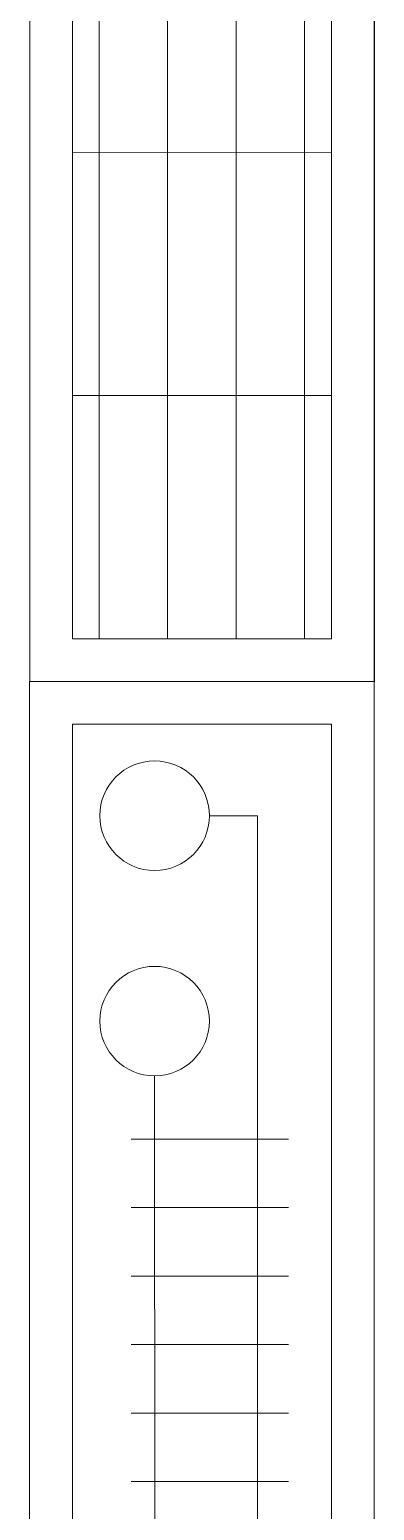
# Model space of a CAD drawing. Extents: x -2050 to 29725, y -1777 to 6820.
# Drawn here: x 4722.2 to 4742.3, y 1246.8 to 1332.8 of the extents above; entities that cross this region are included whole.
import ezdxf

# ---------------------------------------------------------------- set-up
doc = ezdxf.new("R2010")
doc.units = 0
doc.header["$LTSCALE"] = 25
doc.header["$MEASUREMENT"] = 0
doc.layers.get('0').update_dxf_attribs({"color": 9, "lineweight": 9})
doc.layers.add('32', color=9, linetype='Continuous', lineweight=9)

# ---------------------------------------------------------------- blocks, each defined once
blk = doc.blocks.new('p-konvektor_audi')
for p, q in [((250.001, 89.476), (-0.004, 89.467)), ((250, 89.475), (0, 89.476)), ((0, 89.476), (0, 69.468)), ((250, 69.467), (250, 89.475)), ((16.607, 71.952), (16.605, 86.99)), ((30.726, 71.952), (30.724, 86.989)), ((199.293, 85.436), (2.485, 85.425)), ((203.547, 84.503), (203.546, 75.356)), ((207.524, 84.503), (207.523, 75.356)), ((211.5, 84.502), (211.5, 75.356)), ((215.477, 84.502), (215.477, 75.356)), ((219.454, 84.502), (219.453, 75.355)), ((223.431, 84.502), (223.43, 75.355)), ((242.208, 82.689), (197.704, 82.693)), ((242.208, 79.906), (242.208, 82.689)), ((196.989, 81.459), (2.485, 81.448)), ((194.684, 77.483), (2.486, 77.471)), ((227.096, 76.725), (194.247, 76.728)), ((192.379, 73.506), (2.486, 73.495)), ((0, 69.468), (250, 69.467))]:
    blk.add_line(p, q)
for points in [[(250, 89.475), (0, 89.475), (0, 69.468), (250, 69.468)], [(247.514, 86.989), (247.515, 71.952), (2.486, 71.953), (2.485, 86.99)]]:
    blk.add_lwpolyline(points, close=True)
for centre in [(230.278, 76.724), (242.208, 76.724)]:
    blk.add_circle(centre, 3.181)

msp = doc.modelspace()

# ---------------------------------------------------------------- block references
at = {"layer": '32', "xscale": -1, "rotation": 270}
for p in [(4652.783, 1294.973), (4652.775, 1044.972)]:
    msp.add_blockref('p-konvektor_audi', p, dxfattribs=at)

doc.saveas('drawing.dxf')
